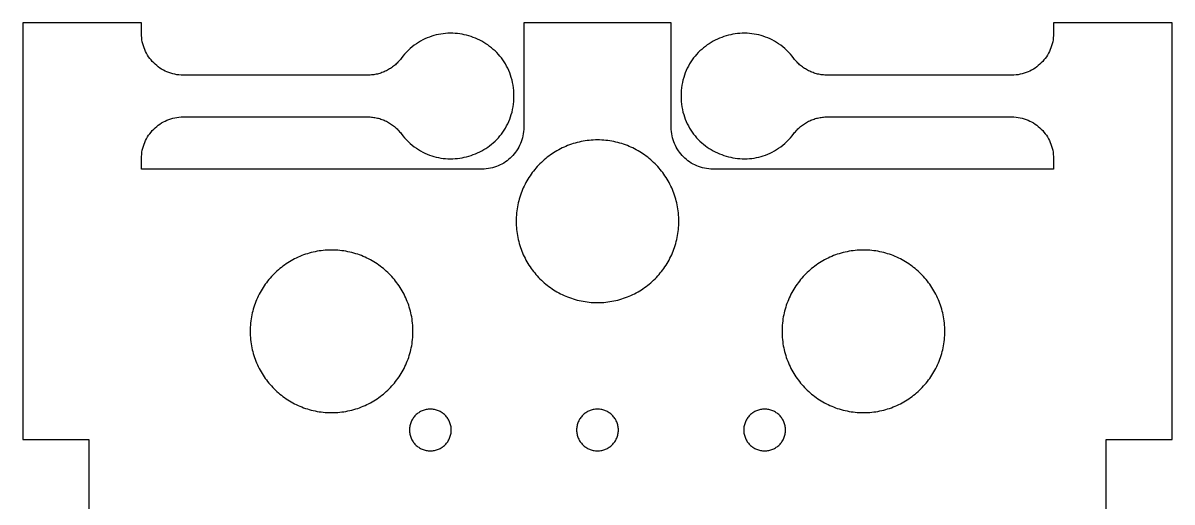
# Model space of a CAD drawing. Extents: x -13 to 42, y 40.2 to 95.3.
# Drawn here: x -13 to 42, y 72.3 to 95.3 of the extents above; entities that cross this region are included whole.
import ezdxf

# ---------------------------------------------------------------- set-up
doc = ezdxf.new("R2010")
doc.units = 0
doc.layers.get('0').update_dxf_attribs({"linetype": 'CONTINUOUS'})

msp = doc.modelspace()

# ---------------------------------------------------------------- linework, layer by layer
at = {"color": 7}
for points in [[(-7.328427, 94.749997), (-7.328427, 95.249997), (-13, 95.25), (-13, 75.3), (-9.85, 75.3), (-9.85, 60.2), (-13, 60.2), (-13, 47.25), (5.328427, 47.25), (5.328427, 46.75)], [(18.028427, 90.250005), (18.028427, 95.250005), (10.971573, 95.250005), (10.971573, 90.250005)], [(38.85, 75.3), (42, 75.3), (42, 95.25), (36.328427, 95.25), (36.328427, 94.75)], [(3.5, 92.75), (-5.328427, 92.75)], [(34.328427, 92.75), (25.5, 92.75)], [(25.5, 90.750005), (34.328427, 90.750005)], [(-5.328427, 90.749997), (3.5, 90.749997)], [(8.971573, 88.25), (-7.328427, 88.25), (-7.328427, 88.75)], [(36.328424, 88.750008), (36.328424, 88.250008), (20.028424, 88.250008)], [(5.328427, 40.750008), (5.328427, 40.250008), (42, 40.25), (42, 60.2), (38.85, 60.2), (38.85, 75.3)]]:
    msp.add_lwpolyline(points, dxfattribs=at)
for points in [[(18.394997, 85.749997), (18.395, 85.75)], [(5.667078, 80.477921), (5.667078, 80.477922)], [(31.122922, 80.477922), (31.122922, 80.477922)], [(7.5, 75.75), (7.5, 75.75)], [(15.5, 75.75), (15.5, 75.75)], [(23.5, 75.75), (23.5, 75.75)]]:
    msp.add_lwpolyline(points, close=True, dxfattribs=at)
for points in [[(-7.287794, 94.346927), (-7.314436, 94.477122), (-7.328427, 94.611926), (-7.328427, 94.749997)], [(6.673581, 94.647294), (6.379922, 94.565), (6.094656, 94.434849), (5.828741, 94.253185)], [(7.568789, 94.754266), (7.269295, 94.764027), (6.967241, 94.729589), (6.673581, 94.647294)], [(8.448631, 94.596042), (8.165214, 94.690545), (7.868282, 94.744505), (7.568789, 94.754266)], [(21.431212, 94.754274), (21.131718, 94.744474), (20.834786, 94.690554), (20.55137, 94.59605)], [(22.326419, 94.647302), (22.032759, 94.729592), (21.730705, 94.764035), (21.431212, 94.754274)], [(23.171259, 94.253193), (22.905344, 94.434857), (22.620079, 94.565008), (22.326419, 94.647302)], [(36.328427, 94.75), (36.328427, 94.611929), (36.314437, 94.477126), (36.287797, 94.34693)], [(-7.171257, 93.971507), (-7.22186, 94.091145), (-7.261152, 94.216732), (-7.287794, 94.346927)], [(5.828741, 94.253185), (5.562826, 94.071521), (5.31626, 93.838344), (5.1, 93.549997)], [(9.247375, 94.194561), (9.001947, 94.366493), (8.732047, 94.501538), (8.448631, 94.596042)], [(9.89929, 93.571767), (9.71376, 93.813813), (9.492803, 94.02263), (9.247375, 94.194561)], [(19.752625, 94.194569), (19.507197, 94.022633), (19.28624, 93.813816), (19.10071, 93.57177)], [(20.55137, 94.59605), (20.267953, 94.50155), (19.998053, 94.366501), (19.752625, 94.194569)], [(23.9, 93.550005), (23.68374, 93.838352), (23.437174, 94.071529), (23.171259, 94.253193)], [(36.287797, 94.34693), (36.261157, 94.216735), (36.221867, 94.091148), (36.17126, 93.97151)], [(-6.986859, 93.631778), (-7.058742, 93.738179), (-7.120655, 93.851868), (-7.171257, 93.971507)], [(-6.742641, 93.335783), (-6.833123, 93.426263), (-6.914976, 93.525377), (-6.986859, 93.631778)], [(5.1, 93.549997), (5.052786, 93.487047), (5.002212, 93.427333), (4.948626, 93.371031)], [(10.338642, 92.749598), (10.234922, 93.054445), (10.084819, 93.32972), (9.89929, 93.571767)], [(19.10071, 93.57177), (18.915181, 93.329723), (18.765078, 93.054448), (18.661358, 92.749601)], [(24.051374, 93.371038), (23.997784, 93.427338), (23.947214, 93.487054), (23.9, 93.550005)], [(35.986862, 93.631781), (35.914982, 93.525381), (35.833126, 93.426269), (35.742644, 93.335787)], [(36.17126, 93.97151), (36.12066, 93.851872), (36.058744, 93.738182), (35.986862, 93.631781)], [(-6.446646, 93.091566), (-6.553047, 93.163446), (-6.652159, 93.245301), (-6.742641, 93.335783)], [(-6.106917, 92.907167), (-6.226556, 92.957767), (-6.340246, 93.019683), (-6.446646, 93.091566)], [(4.394427, 92.961145), (4.325903, 92.926885), (4.255411, 92.896555), (4.183301, 92.870335)], [(4.59375, 93.07556), (4.529509, 93.0336), (4.462952, 92.99541), (4.394427, 92.961145)], [(4.77918, 93.212537), (4.719918, 93.163237), (4.657991, 93.117517), (4.59375, 93.07556)], [(4.948626, 93.371031), (4.89504, 93.314731), (4.838442, 93.261841), (4.77918, 93.212537)], [(24.22082, 93.212544), (24.16156, 93.261844), (24.10496, 93.314737), (24.051374, 93.371038)], [(24.40625, 93.075566), (24.34201, 93.117526), (24.280083, 93.163236), (24.22082, 93.212544)], [(24.605573, 92.96115), (24.537053, 92.99541), (24.470491, 93.03361), (24.40625, 93.075566)], [(24.816699, 92.87034), (24.744589, 92.89656), (24.674097, 92.92689), (24.605573, 92.96115)], [(35.446649, 93.091569), (35.340249, 93.019689), (35.226559, 92.957773), (35.10692, 92.90717)], [(35.742644, 93.335787), (35.652164, 93.245307), (35.55305, 93.163452), (35.446649, 93.091569)], [(-5.731497, 92.79063), (-5.861692, 92.81727), (-5.987279, 92.85656), (-6.106917, 92.907167)], [(-5.328427, 92.75), (-5.466498, 92.75), (-5.601302, 92.76399), (-5.731497, 92.79063)], [(3.733998, 92.763715), (3.656805, 92.754631), (3.578689, 92.75), (3.5, 92.75)], [(3.962461, 92.804175), (3.887461, 92.786345), (3.811191, 92.772805), (3.733998, 92.763715)], [(4.183301, 92.870335), (4.111191, 92.844115), (4.037461, 92.822005), (3.962461, 92.804175)], [(10.4997, 91.749997), (10.4997, 92.110332), (10.44236, 92.444751), (10.338642, 92.749598)], [(18.661358, 92.749601), (18.557638, 92.444754), (18.5003, 92.110335), (18.5003, 91.75)], [(25.037539, 92.80418), (24.962539, 92.82201), (24.888809, 92.84412), (24.816699, 92.87034)], [(25.266002, 92.76372), (25.188812, 92.77282), (25.112539, 92.78635), (25.037539, 92.80418)], [(25.5, 92.75), (25.42131, 92.75), (25.343195, 92.7546), (25.266002, 92.76372)], [(34.7315, 92.790633), (34.601302, 92.763991), (34.466498, 92.75), (34.328427, 92.75)], [(35.10692, 92.90717), (34.987282, 92.85657), (34.861695, 92.81728), (34.7315, 92.790633)], [(10.338642, 90.750396), (10.442362, 91.055243), (10.4997, 91.389662), (10.4997, 91.749997)], [(18.5003, 91.75), (18.5003, 91.389665), (18.55764, 91.055246), (18.661358, 90.750399)], [(9.89929, 89.928227), (10.084819, 90.170274), (10.234922, 90.445549), (10.338642, 90.750396)], [(18.661358, 90.750399), (18.765078, 90.445552), (18.915181, 90.170277), (19.10071, 89.92823)], [(25.266002, 90.736285), (25.343192, 90.745385), (25.421311, 90.750005), (25.5, 90.750005)], [(34.328427, 90.750005), (34.466498, 90.750005), (34.601302, 90.736015), (34.731497, 90.709375)], [(-6.742641, 90.164214), (-6.652159, 90.254694), (-6.553047, 90.336549), (-6.446646, 90.408431)], [(-6.446646, 90.408431), (-6.340245, 90.480311), (-6.226556, 90.542227), (-6.106917, 90.59283)], [(-6.106917, 90.59283), (-5.987279, 90.64343), (-5.861692, 90.68272), (-5.731497, 90.709367)], [(-5.731497, 90.709367), (-5.601302, 90.736007), (-5.466498, 90.749997), (-5.328427, 90.749997)], [(3.5, 90.749997), (3.578689, 90.749997), (3.656805, 90.745397), (3.733998, 90.736277)], [(3.733998, 90.736277), (3.811191, 90.727177), (3.887461, 90.713647), (3.962461, 90.695817)], [(3.962461, 90.695817), (4.037461, 90.677987), (4.111191, 90.655877), (4.183301, 90.629657)], [(4.183301, 90.629657), (4.255411, 90.603437), (4.325903, 90.573107), (4.394427, 90.538847)], [(4.394427, 90.538847), (4.462951, 90.504587), (4.529509, 90.466387), (4.59375, 90.424432)], [(4.59375, 90.424432), (4.657991, 90.382472), (4.719918, 90.336762), (4.77918, 90.287454)], [(4.77918, 90.287454), (4.838442, 90.238154), (4.89504, 90.185261), (4.948626, 90.12896)], [(10.971573, 90.250005), (10.971573, 90.111934), (10.957583, 89.977131), (10.930943, 89.846935)], [(18.069057, 89.846935), (18.042417, 89.977131), (18.028427, 90.111934), (18.028427, 90.250005)], [(24.051374, 90.128967), (24.104964, 90.185267), (24.161558, 90.238158), (24.22082, 90.287461)], [(24.22082, 90.287461), (24.28008, 90.336761), (24.342009, 90.382481), (24.40625, 90.424439)], [(24.40625, 90.424439), (24.47049, 90.466399), (24.537049, 90.504589), (24.605573, 90.538855)], [(24.605573, 90.538855), (24.674093, 90.573115), (24.744588, 90.603445), (24.816699, 90.629665)], [(24.816699, 90.629665), (24.888809, 90.655885), (24.962539, 90.677995), (25.037539, 90.695825)], [(25.037539, 90.695825), (25.112539, 90.713655), (25.188809, 90.727195), (25.266002, 90.736285)], [(34.731497, 90.709375), (34.861692, 90.682735), (34.987279, 90.643445), (35.106917, 90.592838)], [(35.106917, 90.592838), (35.226556, 90.542238), (35.340246, 90.480322), (35.446646, 90.408439)], [(35.446646, 90.408439), (35.553047, 90.336559), (35.652159, 90.254704), (35.742641, 90.164221)], [(-7.171257, 89.52849), (-7.120654, 89.648129), (-7.058741, 89.761818), (-6.986858, 89.868219)], [(-6.986858, 89.868219), (-6.914975, 89.97462), (-6.833123, 90.073731), (-6.742641, 90.164214)], [(4.948626, 90.12896), (5.002212, 90.07266), (5.052786, 90.012945), (5.1, 89.949993)], [(5.1, 89.949993), (5.31626, 89.66165), (5.562826, 89.428473), (5.828741, 89.246809)], [(9.247375, 89.305433), (9.492803, 89.477364), (9.71376, 89.686181), (9.89929, 89.928227)], [(10.930943, 89.846935), (10.904303, 89.71674), (10.865013, 89.591153), (10.814406, 89.471515)], [(18.185594, 89.471515), (18.134994, 89.591153), (18.095694, 89.71674), (18.069057, 89.846935)], [(19.10071, 89.92823), (19.28624, 89.686184), (19.507197, 89.477367), (19.752625, 89.305436)], [(23.171259, 89.246812), (23.437174, 89.428476), (23.68374, 89.661653), (23.9, 89.95)], [(23.9, 89.95), (23.94721, 90.01295), (23.99779, 90.072665), (24.051374, 90.128967)], [(35.742641, 90.164221), (35.833121, 90.073741), (35.914976, 89.974627), (35.986859, 89.868227)], [(35.986859, 89.868227), (36.058739, 89.761826), (36.120654, 89.648136), (36.171257, 89.528498)], [(-7.328427, 88.75), (-7.328427, 88.888071), (-7.314436, 89.022875), (-7.287794, 89.15307)], [(-7.287794, 89.15307), (-7.261152, 89.283265), (-7.22186, 89.408852), (-7.171257, 89.52849)], [(5.828741, 89.246809), (6.094656, 89.065145), (6.379922, 88.934994), (6.673581, 88.8527)], [(8.448631, 88.903953), (8.732047, 88.998453), (9.001947, 89.133501), (9.247375, 89.305433)], [(10.630007, 89.131786), (10.558127, 89.025386), (10.476272, 88.926274), (10.385789, 88.835792)], [(10.814406, 89.471515), (10.763806, 89.351877), (10.70189, 89.238187), (10.630007, 89.131786)], [(12.98389, 89.338915), (12.750895, 89.240365), (12.529484, 89.11979), (12.322268, 88.979798)], [(13.715022, 89.56587), (13.461467, 89.51399), (13.216886, 89.437463), (12.98389, 89.338915)], [(14.5, 89.645), (14.231106, 89.645), (13.968577, 89.61775), (13.715022, 89.56587)], [(15.284981, 89.565867), (15.031423, 89.617752), (14.768894, 89.645), (14.5, 89.645)], [(16.016113, 89.338912), (15.783117, 89.437462), (15.538536, 89.513983), (15.284981, 89.565867)], [(16.677735, 88.979795), (16.470519, 89.119787), (16.249108, 89.240363), (16.016113, 89.338912)], [(18.369993, 89.131786), (18.298113, 89.238187), (18.236197, 89.351877), (18.185594, 89.471515)], [(18.614211, 88.835792), (18.523731, 88.926272), (18.441876, 89.025386), (18.369993, 89.131786)], [(19.752625, 89.305436), (19.998053, 89.133504), (20.267953, 88.998459), (20.55137, 88.903956)], [(22.326419, 88.852703), (22.620079, 88.934993), (22.905344, 89.065148), (23.171259, 89.246812)], [(36.171257, 89.528498), (36.221857, 89.40886), (36.261157, 89.283273), (36.287794, 89.153078)], [(36.287794, 89.153078), (36.314434, 89.022882), (36.328424, 88.888079), (36.328424, 88.750008)], [(6.673581, 88.8527), (6.967241, 88.7704), (7.269295, 88.735967), (7.568789, 88.745728)], [(7.568789, 88.745728), (7.868282, 88.755528), (8.165214, 88.809448), (8.448631, 88.903953)], [(10.089795, 88.591574), (9.983391, 88.519686), (9.869701, 88.457773), (9.750063, 88.40717)], [(10.385789, 88.835792), (10.295309, 88.745312), (10.196195, 88.663457), (10.089795, 88.591574)], [(12.322268, 88.979798), (12.115053, 88.839806), (11.922033, 88.680398), (11.745819, 88.504184)], [(17.254184, 88.504181), (17.07797, 88.680395), (16.88495, 88.839803), (16.677735, 88.979795)], [(18.910205, 88.591574), (18.803805, 88.663454), (18.704693, 88.745309), (18.614211, 88.835792)], [(19.249934, 88.407175), (19.130296, 88.457775), (19.016606, 88.519691), (18.910205, 88.591574)], [(20.55137, 88.903956), (20.834786, 88.809456), (21.131718, 88.755492), (21.431212, 88.745731)], [(21.431212, 88.745731), (21.730705, 88.735931), (22.032759, 88.770411), (22.326419, 88.852703)], [(9.374643, 88.290633), (9.244447, 88.263991), (9.109644, 88.25), (8.971573, 88.25)], [(9.750063, 88.40717), (9.630425, 88.356567), (9.504838, 88.317275), (9.374643, 88.290633)], [(11.745819, 88.504184), (11.569605, 88.327967), (11.410197, 88.134947), (11.270205, 87.927732)], [(17.729798, 87.927732), (17.589806, 88.134947), (17.430398, 88.327967), (17.254184, 88.504181)], [(19.625354, 88.290638), (19.495159, 88.317278), (19.369572, 88.356568), (19.249934, 88.407175)], [(20.028424, 88.250008), (19.890353, 88.250008), (19.75555, 88.263998), (19.625354, 88.290638)], [(11.270205, 87.927732), (11.130213, 87.720516), (11.009637, 87.499105), (10.911088, 87.26611)], [(18.088915, 87.26611), (17.990365, 87.499105), (17.86979, 87.720516), (17.729798, 87.927732)], [(10.911088, 87.26611), (10.81254, 87.033114), (10.736017, 86.788533), (10.684133, 86.534978)], [(18.31587, 86.534978), (18.26399, 86.788533), (18.187463, 87.033114), (18.088915, 87.26611)], [(10.684133, 86.534978), (10.632248, 86.281423), (10.605, 86.018894), (10.605, 85.75)], [(18.395, 85.75), (18.395, 86.018894), (18.36775, 86.281423), (18.31587, 86.534978)], [(10.605, 85.75), (10.605, 85.481106), (10.63225, 85.218577), (10.68413, 84.965022)], [(18.315867, 84.965019), (18.367747, 85.218574), (18.394997, 85.481103), (18.394997, 85.749997)], [(10.68413, 84.965022), (10.73601, 84.711467), (10.812537, 84.466886), (10.911085, 84.23389)], [(18.088912, 84.233887), (18.187462, 84.466883), (18.263983, 84.711464), (18.315867, 84.965019)], [(0.987099, 84.29379), (0.733544, 84.241905), (0.488964, 84.165383), (0.255968, 84.066834)], [(1.772077, 84.37292), (1.503184, 84.37292), (1.240654, 84.34567), (0.987099, 84.29379)], [(2.557056, 84.29379), (2.303501, 84.34567), (2.040971, 84.37292), (1.772077, 84.37292)], [(3.288187, 84.066834), (3.055192, 84.165384), (2.810611, 84.241905), (2.557056, 84.29379)], [(10.911085, 84.23389), (11.009635, 84.000895), (11.13021, 83.779484), (11.270202, 83.572268)], [(17.729795, 83.572265), (17.869787, 83.779481), (17.990363, 84.000892), (18.088912, 84.233887)], [(26.442947, 84.293789), (26.189392, 84.241909), (25.944811, 84.165382), (25.711815, 84.066834)], [(27.227925, 84.372919), (26.959031, 84.372919), (26.696502, 84.345669), (26.442947, 84.293789)], [(28.012903, 84.293789), (27.759348, 84.345669), (27.496819, 84.372919), (27.227925, 84.372919)], [(28.744035, 84.066834), (28.511039, 84.165384), (28.266458, 84.241905), (28.012903, 84.293789)], [(-0.405654, 83.707718), (-0.612869, 83.567725), (-0.805889, 83.408317), (-0.982103, 83.232103)], [(0.255968, 84.066834), (0.022972, 83.968285), (-0.198438, 83.84771), (-0.405654, 83.707718)], [(3.949809, 83.707717), (3.742594, 83.847709), (3.521183, 83.968285), (3.288187, 84.066834)], [(4.526258, 83.232103), (4.350044, 83.408317), (4.157024, 83.567725), (3.949809, 83.707717)], [(25.050193, 83.707717), (24.842978, 83.567725), (24.649958, 83.408317), (24.473744, 83.232103)], [(25.711815, 84.066834), (25.47882, 83.968284), (25.257409, 83.847709), (25.050193, 83.707717)], [(29.405657, 83.707717), (29.198441, 83.847709), (28.97703, 83.968285), (28.744035, 84.066834)], [(29.982106, 83.232103), (29.805892, 83.408317), (29.612872, 83.567725), (29.405657, 83.707717)], [(-0.982103, 83.232103), (-1.158317, 83.055889), (-1.317725, 82.862869), (-1.457717, 82.655654)], [(5.001873, 82.655654), (4.861881, 82.862869), (4.702472, 83.055889), (4.526258, 83.232103)], [(11.270202, 83.572268), (11.410194, 83.365053), (11.569602, 83.172033), (11.745816, 82.995819)], [(17.254181, 82.995816), (17.430395, 83.17203), (17.589803, 83.36505), (17.729795, 83.572265)], [(24.473744, 83.232103), (24.29753, 83.055889), (24.138122, 82.862869), (23.99813, 82.655654)], [(30.45772, 82.655654), (30.317728, 82.862869), (30.15832, 83.055889), (29.982106, 83.232103)], [(-1.457717, 82.655654), (-1.597709, 82.448438), (-1.718285, 82.227027), (-1.816834, 81.994032)], [(5.360989, 81.994032), (5.26244, 82.227028), (5.141865, 82.448438), (5.001873, 82.655654)], [(11.745816, 82.995819), (11.92203, 82.819605), (12.11505, 82.660197), (12.322265, 82.520205)], [(12.322265, 82.520205), (12.529481, 82.380213), (12.750892, 82.259637), (12.983887, 82.161088)], [(16.01611, 82.161085), (16.249105, 82.259635), (16.470516, 82.38021), (16.677732, 82.520202)], [(16.677732, 82.520202), (16.884947, 82.660194), (17.077967, 82.819602), (17.254181, 82.995816)], [(23.99813, 82.655654), (23.858138, 82.448438), (23.737562, 82.227027), (23.639013, 81.994032)], [(30.816837, 81.994032), (30.718287, 82.227027), (30.597712, 82.448438), (30.45772, 82.655654)], [(-1.816834, 81.994032), (-1.915383, 81.761036), (-1.991905, 81.516455), (-2.04379, 81.2629)], [(5.587945, 81.2629), (5.53606, 81.516455), (5.459538, 81.761036), (5.360989, 81.994032)], [(12.983887, 82.161088), (13.216883, 82.062538), (13.461464, 81.986017), (13.715019, 81.934133)], [(15.284978, 81.93413), (15.538533, 81.98601), (15.783114, 82.062537), (16.01611, 82.161085)], [(23.639013, 81.994032), (23.540463, 81.761036), (23.463942, 81.516455), (23.412058, 81.2629)], [(31.043792, 81.2629), (30.991912, 81.516455), (30.915385, 81.761036), (30.816837, 81.994032)], [(13.715019, 81.934133), (13.968577, 81.882248), (14.231106, 81.855), (14.5, 81.855)], [(14.5, 81.855), (14.768894, 81.855), (15.031423, 81.88225), (15.284978, 81.93413)], [(-2.04379, 81.2629), (-2.095675, 81.009345), (-2.122922, 80.746816), (-2.122922, 80.477922)], [(5.667078, 80.477922), (5.667078, 80.746816), (5.63983, 81.009345), (5.587945, 81.2629)], [(23.412058, 81.2629), (23.360178, 81.009345), (23.332928, 80.746816), (23.332928, 80.477922)], [(31.122922, 80.477922), (31.122922, 80.746816), (31.095672, 81.009345), (31.043792, 81.2629)], [(-2.122922, 80.477922), (-2.122922, 80.209029), (-2.095674, 79.946499), (-2.043789, 79.692944)], [(5.587946, 79.692943), (5.639831, 79.946498), (5.667078, 80.209028), (5.667078, 80.477921)], [(23.332928, 80.477922), (23.332928, 80.209028), (23.360178, 79.946499), (23.412058, 79.692944)], [(31.043792, 79.692944), (31.095672, 79.946499), (31.122922, 80.209028), (31.122922, 80.477922)], [(-2.043789, 79.692944), (-1.991904, 79.439389), (-1.915382, 79.194808), (-1.816833, 78.961812)], [(5.36099, 78.961811), (5.459539, 79.194807), (5.536061, 79.439388), (5.587946, 79.692943)], [(23.412058, 79.692944), (23.463938, 79.439389), (23.540465, 79.194808), (23.639013, 78.961812)], [(30.816837, 78.961812), (30.915387, 79.194808), (30.991908, 79.439389), (31.043792, 79.692944)], [(-1.816833, 78.961812), (-1.718284, 78.728816), (-1.597709, 78.507406), (-1.457717, 78.30019)], [(5.001874, 78.300189), (5.141866, 78.507405), (5.262441, 78.728816), (5.36099, 78.961811)], [(23.639013, 78.961812), (23.737563, 78.728817), (23.858138, 78.507406), (23.99813, 78.30019)], [(30.45772, 78.30019), (30.597712, 78.507406), (30.718288, 78.728817), (30.816837, 78.961812)], [(-1.457717, 78.30019), (-1.317725, 78.092975), (-1.158316, 77.899955), (-0.982102, 77.723741)], [(4.52626, 77.72374), (4.702474, 77.899954), (4.861882, 78.092974), (5.001874, 78.300189)], [(23.99813, 78.30019), (24.138122, 78.092975), (24.29753, 77.899955), (24.473744, 77.723741)], [(29.982106, 77.723741), (30.15832, 77.899955), (30.317728, 78.092975), (30.45772, 78.30019)], [(-0.982102, 77.723741), (-0.805888, 77.547527), (-0.612868, 77.388119), (-0.405653, 77.248127)], [(3.94981, 77.248125), (4.157026, 77.388118), (4.350046, 77.547526), (4.52626, 77.72374)], [(24.473744, 77.723741), (24.649958, 77.547527), (24.842978, 77.388119), (25.050193, 77.248127)], [(29.405657, 77.248127), (29.612872, 77.388119), (29.805892, 77.547527), (29.982106, 77.723741)], [(-0.405653, 77.248127), (-0.198437, 77.108135), (0.022973, 76.987559), (0.255969, 76.88901)], [(3.288189, 76.889009), (3.521184, 76.987559), (3.742595, 77.108133), (3.94981, 77.248125)], [(25.050193, 77.248127), (25.257409, 77.108135), (25.47882, 76.987559), (25.711815, 76.88901)], [(28.744035, 76.88901), (28.97703, 76.98756), (29.198441, 77.108135), (29.405657, 77.248127)], [(0.255969, 76.88901), (0.488964, 76.79046), (0.733545, 76.713939), (0.9871, 76.662054)], [(0.9871, 76.662054), (1.240655, 76.610174), (1.503185, 76.582924), (1.772079, 76.582924)], [(1.772079, 76.582924), (2.040972, 76.582924), (2.303502, 76.610174), (2.557057, 76.662054)], [(2.557057, 76.662054), (2.810612, 76.713944), (3.055193, 76.790461), (3.288189, 76.889009)], [(5.792893, 76.457101), (5.747652, 76.411861), (5.706725, 76.362301), (5.670784, 76.309104)], [(5.940891, 76.57921), (5.88769, 76.54327), (5.838134, 76.50234), (5.792893, 76.457101)], [(6.110755, 76.67141), (6.050936, 76.64611), (5.994091, 76.61515), (5.940891, 76.57921)], [(6.298465, 76.72968), (6.233367, 76.71636), (6.170574, 76.69671), (6.110755, 76.67141)], [(6.5, 76.75), (6.430964, 76.75), (6.363563, 76.743), (6.298465, 76.72968)], [(6.701535, 76.729686), (6.636437, 76.743004), (6.569036, 76.75), (6.5, 76.75)], [(6.889245, 76.671416), (6.829426, 76.696716), (6.766633, 76.716366), (6.701535, 76.729686)], [(7.05911, 76.579216), (7.00591, 76.615156), (6.949065, 76.646116), (6.889245, 76.671416)], [(7.207107, 76.457107), (7.161866, 76.502347), (7.11231, 76.543277), (7.05911, 76.579216)], [(7.329216, 76.30911), (7.293275, 76.36231), (7.252348, 76.411866), (7.207107, 76.457107)], [(13.792893, 76.457101), (13.747653, 76.411861), (13.706723, 76.362301), (13.670784, 76.309104)], [(13.94089, 76.57921), (13.88769, 76.54327), (13.838134, 76.50234), (13.792893, 76.457101)], [(14.110755, 76.67141), (14.050935, 76.64611), (13.994091, 76.61515), (13.94089, 76.57921)], [(14.298465, 76.72968), (14.233365, 76.71636), (14.170574, 76.69671), (14.110755, 76.67141)], [(14.5, 76.75), (14.43096, 76.75), (14.363563, 76.743), (14.298465, 76.72968)], [(14.701529, 76.729686), (14.636437, 76.743004), (14.569036, 76.75), (14.5, 76.75)], [(14.889239, 76.671416), (14.829419, 76.696716), (14.766626, 76.716366), (14.701529, 76.729686)], [(15.059104, 76.579216), (15.005904, 76.615156), (14.949058, 76.646116), (14.889239, 76.671416)], [(15.207101, 76.457107), (15.161861, 76.502347), (15.112301, 76.543277), (15.059104, 76.579216)], [(15.32921, 76.30911), (15.29327, 76.36231), (15.25234, 76.411866), (15.207101, 76.457107)], [(21.792893, 76.457101), (21.747653, 76.411861), (21.706723, 76.362301), (21.670784, 76.309104)], [(21.94089, 76.57921), (21.88769, 76.54327), (21.838134, 76.50234), (21.792893, 76.457101)], [(22.110755, 76.67141), (22.050935, 76.64611), (21.994091, 76.61515), (21.94089, 76.57921)], [(22.298465, 76.72968), (22.233365, 76.71636), (22.170574, 76.69671), (22.110755, 76.67141)], [(22.5, 76.75), (22.43096, 76.75), (22.363563, 76.743), (22.298465, 76.72968)], [(22.701529, 76.729686), (22.636437, 76.743004), (22.569036, 76.75), (22.5, 76.75)], [(22.889239, 76.671416), (22.829419, 76.696716), (22.766626, 76.716366), (22.701529, 76.729686)], [(23.059104, 76.579216), (23.005904, 76.615156), (22.949058, 76.646116), (22.889239, 76.671416)], [(23.207101, 76.457107), (23.161861, 76.502347), (23.112301, 76.543277), (23.059104, 76.579216)], [(23.32921, 76.30911), (23.29327, 76.36231), (23.25234, 76.411866), (23.207101, 76.457107)], [(25.711815, 76.88901), (25.944811, 76.79046), (26.189392, 76.713939), (26.442947, 76.662055)], [(26.442947, 76.662055), (26.696502, 76.610175), (26.959031, 76.582925), (27.227925, 76.582925)], [(27.227925, 76.582925), (27.496819, 76.582925), (27.759348, 76.610175), (28.012903, 76.662055)], [(28.012903, 76.662055), (28.266458, 76.713935), (28.511039, 76.790462), (28.744035, 76.88901)], [(5.520316, 75.951529), (5.506996, 75.886437), (5.5, 75.819036), (5.5, 75.75)], [(5.578585, 76.139239), (5.553284, 76.079419), (5.533637, 76.016626), (5.520316, 75.951529)], [(5.670784, 76.309104), (5.634843, 76.255904), (5.603886, 76.199058), (5.578585, 76.139239)], [(7.421415, 76.139245), (7.396114, 76.199065), (7.365157, 76.255909), (7.329216, 76.30911)], [(7.479684, 75.951535), (7.466363, 76.016635), (7.446717, 76.079426), (7.421415, 76.139245)], [(7.5, 75.75), (7.5, 75.81904), (7.493, 75.886437), (7.479684, 75.951535)], [(13.520314, 75.951529), (13.506996, 75.886437), (13.5, 75.819036), (13.5, 75.75)], [(13.578584, 76.139239), (13.553284, 76.079419), (13.533634, 76.016626), (13.520314, 75.951529)], [(13.670784, 76.309104), (13.634844, 76.255904), (13.603884, 76.199058), (13.578584, 76.139239)], [(15.42141, 76.139245), (15.39611, 76.199065), (15.36515, 76.255909), (15.32921, 76.30911)], [(15.47968, 75.951535), (15.46636, 76.016635), (15.44671, 76.079426), (15.42141, 76.139245)], [(15.5, 75.75), (15.5, 75.81904), (15.493, 75.886437), (15.47968, 75.951535)], [(21.520314, 75.951529), (21.506996, 75.886437), (21.5, 75.819036), (21.5, 75.75)], [(21.578584, 76.139239), (21.553284, 76.079419), (21.533634, 76.016626), (21.520314, 75.951529)], [(21.670784, 76.309104), (21.634844, 76.255904), (21.603884, 76.199058), (21.578584, 76.139239)], [(23.42141, 76.139245), (23.39611, 76.199065), (23.36515, 76.255909), (23.32921, 76.30911)], [(23.47968, 75.951535), (23.46636, 76.016635), (23.44671, 76.079426), (23.42141, 76.139245)], [(23.5, 75.75), (23.5, 75.81904), (23.493, 75.886437), (23.47968, 75.951535)], [(5.5, 75.75), (5.5, 75.68096), (5.507, 75.613563), (5.520316, 75.548465)], [(5.520316, 75.548465), (5.533637, 75.483365), (5.553283, 75.420574), (5.578585, 75.360755)], [(5.578585, 75.360755), (5.603886, 75.300935), (5.634843, 75.244091), (5.670784, 75.19089)], [(7.329216, 75.190896), (7.365157, 75.244096), (7.396114, 75.300942), (7.421415, 75.360761)], [(7.421415, 75.360761), (7.446716, 75.420581), (7.466363, 75.483374), (7.479684, 75.548471)], [(7.479684, 75.548471), (7.493004, 75.613563), (7.5, 75.680964), (7.5, 75.75)], [(13.5, 75.75), (13.5, 75.68096), (13.507, 75.613563), (13.52032, 75.548465)], [(13.52032, 75.548465), (13.53364, 75.483365), (13.55329, 75.420574), (13.57859, 75.360755)], [(13.57859, 75.360755), (13.60389, 75.300935), (13.63485, 75.244091), (13.67079, 75.19089)], [(15.329216, 75.190896), (15.365156, 75.244096), (15.396116, 75.300942), (15.421416, 75.360761)], [(15.421416, 75.360761), (15.446716, 75.420581), (15.466366, 75.483374), (15.479686, 75.548471)], [(15.479686, 75.548471), (15.493004, 75.613563), (15.5, 75.680964), (15.5, 75.75)], [(21.5, 75.75), (21.5, 75.68096), (21.507, 75.613563), (21.52032, 75.548465)], [(21.52032, 75.548465), (21.53364, 75.483365), (21.55329, 75.420574), (21.57859, 75.360755)], [(21.57859, 75.360755), (21.60389, 75.300935), (21.63485, 75.244091), (21.67079, 75.19089)], [(23.329216, 75.190896), (23.365156, 75.244096), (23.396116, 75.300942), (23.421416, 75.360761)], [(23.421416, 75.360761), (23.446716, 75.420581), (23.466366, 75.483374), (23.479686, 75.548471)], [(23.479686, 75.548471), (23.493004, 75.613563), (23.5, 75.680964), (23.5, 75.75)], [(5.670784, 75.19089), (5.706725, 75.13769), (5.747652, 75.088134), (5.792893, 75.042893)], [(5.792893, 75.042893), (5.838134, 74.997653), (5.88769, 74.956723), (5.94089, 74.920784)], [(5.94089, 74.920784), (5.99409, 74.884844), (6.050935, 74.853884), (6.110755, 74.828584)], [(6.110755, 74.828584), (6.170574, 74.803284), (6.233367, 74.783634), (6.298465, 74.770314)], [(6.701535, 74.77032), (6.766633, 74.78364), (6.829426, 74.80329), (6.889245, 74.82859)], [(6.889245, 74.82859), (6.949064, 74.85389), (7.005909, 74.88485), (7.059109, 74.92079)], [(7.059109, 74.92079), (7.11231, 74.95673), (7.161866, 74.99766), (7.207107, 75.042899)], [(7.207107, 75.042899), (7.252348, 75.088139), (7.293275, 75.137699), (7.329216, 75.190896)], [(13.67079, 75.19089), (13.70673, 75.13769), (13.74766, 75.088134), (13.792899, 75.042893)], [(13.792899, 75.042893), (13.838139, 74.997653), (13.887699, 74.956723), (13.940896, 74.920784)], [(13.940896, 74.920784), (13.994096, 74.884844), (14.050942, 74.853884), (14.110761, 74.828584)], [(14.110761, 74.828584), (14.170581, 74.803284), (14.233374, 74.783634), (14.298471, 74.770314)], [(14.701535, 74.77032), (14.766635, 74.78364), (14.829426, 74.80329), (14.889245, 74.82859)], [(14.889245, 74.82859), (14.949065, 74.85389), (15.005909, 74.88485), (15.05911, 74.92079)], [(15.05911, 74.92079), (15.11231, 74.95673), (15.161866, 74.99766), (15.207107, 75.042899)], [(15.207107, 75.042899), (15.252347, 75.088139), (15.293277, 75.137699), (15.329216, 75.190896)], [(21.67079, 75.19089), (21.70673, 75.13769), (21.74766, 75.088134), (21.792899, 75.042893)], [(21.792899, 75.042893), (21.838139, 74.997653), (21.887699, 74.956723), (21.940896, 74.920784)], [(21.940896, 74.920784), (21.994096, 74.884844), (22.050942, 74.853884), (22.110761, 74.828584)], [(22.110761, 74.828584), (22.170581, 74.803284), (22.233374, 74.783634), (22.298471, 74.770314)], [(22.701535, 74.77032), (22.766635, 74.78364), (22.829426, 74.80329), (22.889245, 74.82859)], [(22.889245, 74.82859), (22.949065, 74.85389), (23.005909, 74.88485), (23.05911, 74.92079)], [(23.05911, 74.92079), (23.11231, 74.95673), (23.161866, 74.99766), (23.207107, 75.042899)], [(23.207107, 75.042899), (23.252347, 75.088139), (23.293277, 75.137699), (23.329216, 75.190896)], [(6.298465, 74.770314), (6.363563, 74.756996), (6.430964, 74.75), (6.5, 74.75)], [(6.5, 74.75), (6.569036, 74.75), (6.636437, 74.757), (6.701535, 74.77032)], [(14.298471, 74.770314), (14.363563, 74.756996), (14.430964, 74.75), (14.5, 74.75)], [(14.5, 74.75), (14.56904, 74.75), (14.636437, 74.757), (14.701535, 74.77032)], [(22.298471, 74.770314), (22.363563, 74.756996), (22.430964, 74.75), (22.5, 74.75)], [(22.5, 74.75), (22.56904, 74.75), (22.636437, 74.757), (22.701535, 74.77032)]]:
    msp.add_open_spline(points, degree=3, dxfattribs=at)

doc.saveas('drawing.dxf')
